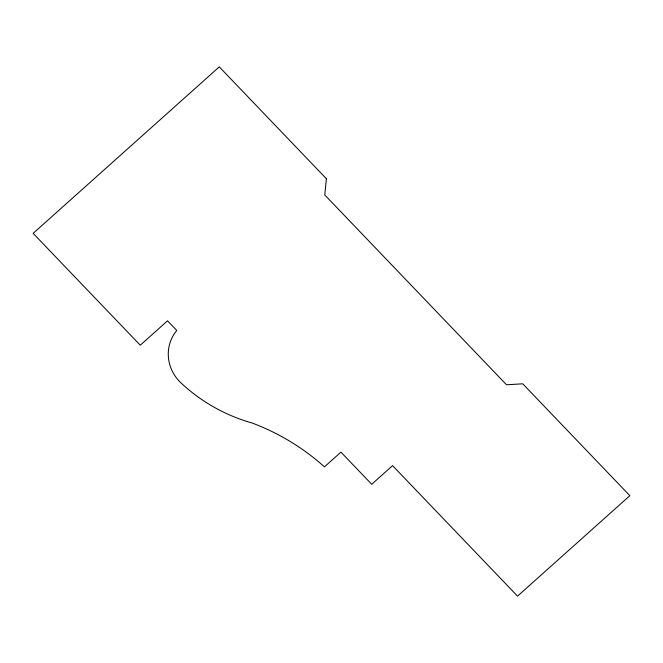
<?xml version="1.0" encoding="UTF-8"?>
<svg xmlns="http://www.w3.org/2000/svg" width="663" height="663" viewBox="0 0 663 663"><rect width="100%" height="100%" fill="white"/><g stroke="black" fill="none" stroke-linecap="round" stroke-linejoin="round"><path stroke-width="0.99" d="M326.378 178.728L324.754 194.947L506.515 384.772L522.742 383.811L629.85 495.675L517.538 596.136L392.579 465.633L371.719 484.288L340.931 452.133L324.456 466.86A218.964 208.944 24 0 0 252.056 422.986A164.946 157.396 24 0 1 181.737 383.604A40.443 38.595 24 0 1 176.772 330.456L167.532 320.809L140.258 345.208L33.15 233.351L219.271 66.864L326.378 178.728"/></g></svg>
